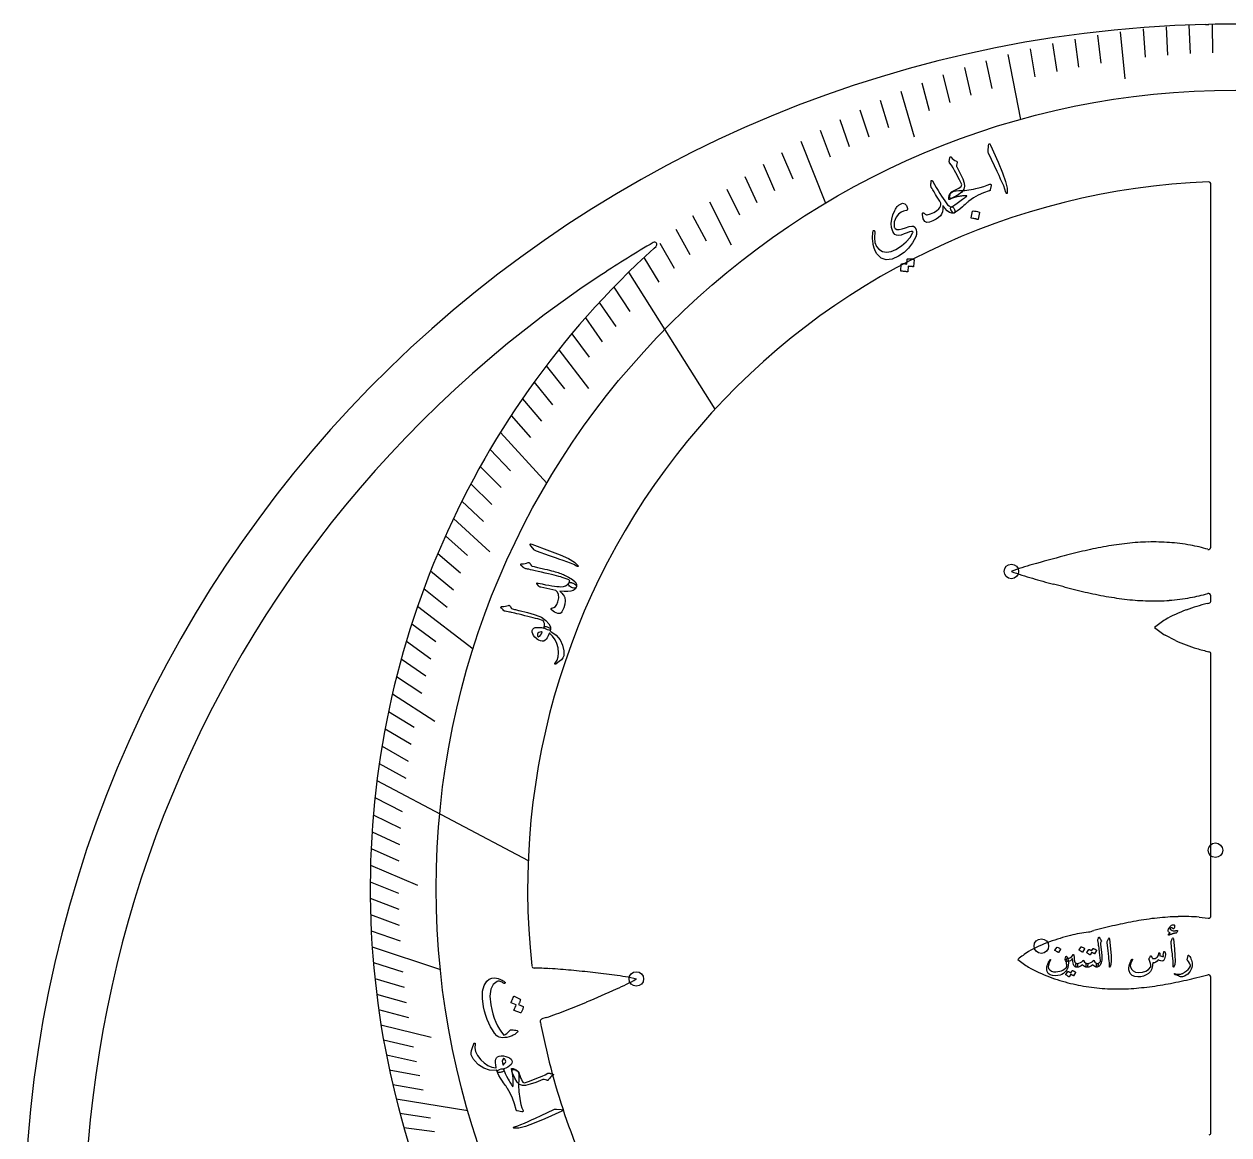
# Model space of a CAD drawing. Header units: millimetres. Extents: x -126 to 126, y -126 to 126.
# Drawn here: x -126 to -0.6, y 10.4 to 126 of the extents above; entities that cross this region are included whole.
import ezdxf

# ---------------------------------------------------------------- set-up
doc = ezdxf.new("R2010")
doc.units = ezdxf.units.MM
for name, color, linetype in [('CUT_INNER', 6, 'Continuous'), ('CUT_OUTER', 1, 'Continuous'), ('ENGRAVE', 7, 'Continuous'), ('ENGRAVE_FINE', 8, 'Continuous'), ('TEXT', 5, 'Continuous')]:
    doc.layers.add(name, color=color, linetype=linetype)

msp = doc.modelspace()

# ---------------------------------------------------------------- linework, layer by layer
at = {"layer": 'CUT_INNER'}
for points in [[(-2.52, 71.56), (-2.52, 109.32)], [(-60.44, 102.69), (-60.24, 102.86)], [(-17.8, 67.41), (-18.9, 67.7)], [(-2.52, 65.97), (-2.52, 66.49)], [(-2.89, 65.68), (-2.72, 65.72)], [(-6.19, 61.82), (-7.27, 62.37), (-7.28, 62.38)], [(-2.52, 33.18), (-2.52, 60.41)], [(-3.73, 33.03), (-2.8, 32.93)], [(-2.52, 10.6), (-2.52, 26.79)], [(-71.67, 22.58), (-72.13, 22.43)]]:
    msp.add_lwpolyline(points, dxfattribs=at)
for centre, radius, start, end in [((0, 36.01), 73.61, 92.1639, 186.2845), ((-2.77, 109.32), 0.25, 360, 92.2852), ((-0.5, 0.79), 118.77, 120.3635, 123.405), ((-60.41, 103.05), 0.25, 312.0127, 120.4102), ((0, 36.01), 89.99, 132.188, 232.0317), ((0, 0), 119.7, 123.398, 268.6716), ((-5.24, 25.91), 46.44, 100.1421, 102.9021), ((-7.59, 39.01), 33.13, 96.311, 100.1422), ((-8.37, 46.06), 26.04, 91.4671, 96.3026), ((-8.47, 49.88), 22.21, 85.7926, 91.4498), ((-8.35, 51.72), 20.37, 79.5524, 85.7713), ((-7.52, 55.69), 16.32, 73.3129, 79.8714), ((-2.77, 71.56), 0.25, 254.6217, 360), ((20.97, -77.56), 153.18, 104.6614, 105.9355), ((0.97, -1.25), 74.3, 102.894, 104.6354), ((-16.24, 51.15), 19.21, 104.6316, 111.5107), ((-16.24, 86.89), 19.2, 248.4885, 255.3669), ((23.55, 224.78), 162.72, 254.0764, 254.8778), ((0.97, 139.32), 74.32, 255.3648, 257.1037), ((-5.24, 112.17), 46.47, 257.0956, 259.8526), ((-7.53, 82.37), 16.33, 280.1077, 286.6862), ((-2.77, 66.49), 0.25, 0, 105.3783), ((-7.58, 99.05), 33.14, 259.8525, 263.6797), ((-8.37, 92), 26.05, 263.6881, 268.5191), ((-8.47, 88.17), 22.22, 268.5363, 274.1896), ((-8.35, 86.33), 20.37, 274.211, 280.4274), ((1.65, 47), 19.22, 103.6744, 110.5104), ((-2.77, 65.97), 0.25, 282.0833, 0), ((0.39, 52.49), 13.83, 123.6855, 129.3348), ((0.33, 50.36), 15.62, 110.2924, 119.1677), ((1.8, 75.79), 16.2, 231.079, 235.9007), ((1.33, 78.42), 18.22, 245.6368, 253.0112), ((-0.35, 72.11), 11.69, 251.825, 258.3105), ((-2.77, 60.41), 0.25, 0, 77.9167), ((-2.12, -13.1), 46.44, 100.1421, 102.9021), ((-4.47, 0.01), 33.13, 96.311, 100.1422), ((-5.25, 7.05), 26.04, 91.4671, 96.3026), ((-5.36, 10.88), 22.21, 85.7926, 91.4498), ((-2.77, 33.18), 0.25, 264.2315, 0), ((-13.01, 14.58), 17.05, 97.5712, 103.9545), ((-16.4, 37), 5.63, 281.7302, 287.699), ((4.08, -40.24), 74.29, 102.8939, 104.6345), ((-13.89, 15.81), 15.62, 110.2924, 119.1677), ((-12.57, 12.45), 19.22, 103.6744, 110.5104), ((-13.84, 17.94), 13.83, 123.6855, 129.3348), ((-72.92, 27.97), 0.25, 186.1523, 269.2518), ((-73.05, -0.38), 28.1, 86.4656, 89.7522), ((-74.55, -29.87), 57.63, 84.5477, 86.7812), ((-12.42, 41.23), 16.2, 231.079, 235.9007), ((-13.9, 41.45), 15.61, 240.8312, 249.6815), ((-78.55, -72.01), 99.96, 83.2653, 84.5616), ((-85.77, -134.35), 162.72, 82.5139, 83.3153), ((-66.64, 7.88), 19.21, 76.929, 83.8033), ((-71.89, 43.24), 19.21, 293.0691, 299.9484), ((-12.58, 44.81), 19.22, 249.4645, 256.3048), ((-17.8, 82.66), 57.6, 281.6527, 283.8884), ((-16.36, 78), 52.74, 283.5845, 284.8634), ((-2.77, 26.79), 0.25, 0, 104.8478), ((-127.58, 165.1), 153.18, 293.0989, 294.373), ((-12.41, 45.49), 19.92, 256.2946, 262.7074), ((-12.26, 46.66), 21.1, 262.7262, 268.6978), ((-12.21, 49.38), 23.82, 268.7182, 273.9939), ((-12.58, 54.6), 29.05, 274.0069, 278.356), ((-13.98, 64.14), 38.69, 278.36, 281.6567), ((-96.6, 92.55), 74.3, 291.3315, 293.0729), ((-86.47, 66.6), 46.44, 288.5796, 291.3396), ((-72.05, 22.19), 0.25, 107.6232, 190.7227), ((-30.63, 30.01), 42.4, 190.6842, 191.38), ((-0.01, 36), 73.6, 191.2498, 206.9699), ((-2.77, 10.6), 0.25, 284.7656, 360)]:
    msp.add_arc(centre, radius, start, end, dxfattribs=at)
at = {"layer": 'CUT_OUTER'}
msp.add_lwpolyline([(-3.09, 125.96), (-2.75, 125.97)], dxfattribs=at)
for centre, radius, start, end in [((0, 0), 126, 91.4066, 268.2425), ((0, 2.4), 123.6, 88.7232, 91.2768)]:
    msp.add_arc(centre, radius, start, end, dxfattribs=at)
at = {"layer": 'ENGRAVE'}
for points in [[(-23.63, 122.84), (-22.33, 116.06)], [(-45.2, 113.82), (-42.63, 107.35)], [(-63.1, 100.17), (-54.12, 85.91)], [(-76.44, 83.49), (-71.6, 78.21)], [(-85.06, 65.41), (-79.28, 60.97)], [(-89.29, 47.25), (-73.56, 38.92)], [(-89.79, 29.95), (-82.69, 27.58)], [(-87.29, 14.11), (-79.84, 12.9)]]:
    msp.add_lwpolyline(points, dxfattribs=at)
for centre, radius in [((0, 36.01), 83.12), ((-23.28, 69.02), 0.756), ((-2.05, 40), 0.756), ((-20.16, 30.02), 0.756), ((-62.3, 26.6), 0.756)]:
    msp.add_circle(centre, radius, dxfattribs=at)
at = {"layer": 'ENGRAVE_FINE'}
for points in [[(-9.57, 125.49), (-9.35, 122.55)], [(-7.19, 125.71), (-7.02, 122.77)], [(-4.8, 125.87), (-4.68, 122.93)], [(-2.4, 125.97), (-2.34, 123.02)], [(-16.67, 124.44), (-16.28, 121.52)], [(-14.32, 124.85), (-13.98, 121.92)], [(-11.95, 125.2), (-11.48, 120.31)], [(-21.33, 123.44), (-20.83, 120.52)], [(-19.01, 123.97), (-18.56, 121.05)], [(-25.92, 122.19), (-25.3, 119.29)], [(-30.41, 120.71), (-29.68, 117.83)], [(-28.17, 121.48), (-27.5, 118.59)], [(-32.61, 119.88), (-31.84, 117.02)], [(-36.94, 118.07), (-36.05, 115.23)], [(-34.79, 119), (-33.4, 114.25)], [(-39.06, 117.08), (-38.12, 114.26)], [(-41.14, 116.05), (-40.15, 113.24)], [(-43.19, 114.96), (-42.14, 112.17)], [(-47.18, 112.64), (-46.03, 109.89)], [(-49.12, 111.41), (-47.91, 108.68)], [(-51.01, 110.14), (-49.76, 107.43)], [(-52.87, 108.83), (-51.56, 106.14)], [(-54.69, 107.48), (-52.42, 103.02)], [(-56.46, 106.09), (-55.05, 103.44)], [(-58.19, 104.66), (-56.72, 102.03)], [(-59.87, 103.2), (-58.36, 100.59)], [(-61.51, 101.7), (-59.95, 99.12)], [(-64.65, 98.61), (-62.99, 96.08)], [(-66.15, 97.02), (-64.44, 94.52)], [(-67.6, 95.41), (-65.85, 92.93)], [(-69.01, 93.77), (-67.21, 91.32)], [(-70.37, 92.1), (-67.29, 88.07)], [(-71.68, 90.42), (-69.79, 88.03)], [(-72.94, 88.71), (-71.01, 86.36)], [(-74.16, 86.99), (-72.18, 84.66)], [(-75.33, 85.25), (-73.3, 82.96)], [(-77.52, 81.72), (-75.4, 79.5)], [(-78.54, 79.94), (-76.38, 77.75)], [(-79.52, 78.15), (-77.32, 75.99)], [(-80.45, 76.35), (-78.21, 74.22)], [(-81.33, 74.54), (-77.53, 71.05)], [(-82.17, 72.72), (-79.85, 70.67)], [(-82.96, 70.9), (-80.6, 68.88)], [(-83.7, 69.07), (-81.31, 67.09)], [(-84.4, 67.24), (-81.97, 65.3)], [(-85.67, 63.58), (-83.16, 61.72)], [(-86.23, 61.75), (-83.69, 59.93)], [(-86.76, 59.92), (-84.19, 58.14)], [(-87.24, 58.09), (-84.63, 56.35)], [(-87.68, 56.27), (-83.28, 53.44)], [(-88.08, 54.45), (-85.41, 52.8)], [(-88.44, 52.64), (-85.74, 51.03)], [(-88.76, 50.83), (-86.03, 49.27)], [(-89.05, 49.04), (-86.28, 47.51)], [(-89.5, 45.47), (-86.68, 44.03)], [(-89.67, 43.69), (-86.82, 42.31)], [(-89.8, 41.93), (-86.93, 40.59)], [(-89.9, 40.18), (-87, 38.89)], [(-89.96, 38.45), (-85.08, 36.36)], [(-89.99, 36.72), (-87.04, 35.52)], [(-89.99, 35.01), (-87.02, 33.85)], [(-89.95, 33.31), (-86.96, 32.2)], [(-89.89, 31.62), (-86.88, 30.56)], [(-89.66, 28.3), (-86.61, 27.33)], [(-89.51, 26.65), (-86.44, 25.74)], [(-89.32, 25.03), (-86.24, 24.16)], [(-89.11, 23.42), (-86.01, 22.6)], [(-88.87, 21.82), (-83.66, 20.55)], [(-88.6, 20.25), (-85.47, 19.53)], [(-88.31, 18.69), (-85.17, 18.02)], [(-88, 17.14), (-84.84, 16.53)], [(-87.65, 15.62), (-84.49, 15.05)], [(-86.9, 12.61), (-83.71, 12.15)], [(-86.49, 11.14), (-83.3, 10.73)]]:
    msp.add_lwpolyline(points, dxfattribs=at)
at = {"layer": 'TEXT'}
for points in [[(-25.66, 113.32), (-25.63, 113.49), (-25.59, 113.56), (-25.53, 113.53), (-25.45, 113.41), (-24.67, 111.62), (-24.2, 110.52), (-23.88, 109.62), (-23.72, 108.93), (-23.7, 108.43), (-23.72, 108.39), (-23.73, 108.36), (-23.75, 108.35), (-23.77, 108.36), (-23.79, 108.38), (-23.81, 108.41), (-23.83, 108.44), (-23.84, 108.48), (-23.95, 108.81), (-24.08, 109.15), (-24.23, 109.5), (-24.4, 109.87), (-24.44, 109.97), (-24.56, 110.23), (-24.76, 110.66), (-25.03, 111.25), (-25.66, 112.55), (-25.69, 112.63), (-25.71, 112.69), (-25.71, 112.76), (-25.71, 112.82)], [(-28.48, 109.38), (-28.58, 109.58), (-28.69, 109.8), (-28.8, 110.02), (-28.93, 110.26), (-29.06, 110.5), (-29.2, 110.76), (-29.35, 111.03), (-29.51, 111.31), (-29.72, 111.57), (-29.73, 111.61), (-29.74, 111.65), (-29.75, 111.69), (-29.75, 111.73), (-29.74, 111.76), (-29.74, 111.78), (-29.73, 111.82), (-29.72, 111.86), (-29.71, 111.91), (-29.7, 111.97), (-29.68, 112.04), (-29.67, 112.11), (-29.66, 112.14), (-29.65, 112.16), (-29.64, 112.17), (-29.62, 112.18), (-29.6, 112.19), (-29.58, 112.18), (-29.56, 112.17), (-29.54, 112.15), (-29.43, 112.02), (-29.3, 111.91), (-29.15, 111.81), (-28.98, 111.72), (-28.94, 111.7), (-28.92, 111.66), (-28.91, 111.62), (-28.92, 111.58), (-29, 111.3), (-29, 111.27), (-29, 111.23), (-28.98, 111.19), (-28.96, 111.14), (-28.6, 110.45), (-28.34, 109.88), (-28.19, 109.43), (-28.15, 109.11), (-28.22, 108.8), (-28.45, 108.5), (-28.81, 108.21), (-29.33, 107.93), (-29.53, 107.86), (-29.65, 107.88), (-29.7, 108), (-29.66, 108.21), (-29.65, 108.24), (-29.64, 108.26), (-29.63, 108.29), (-29.63, 108.32), (-29.62, 108.35), (-29.61, 108.37), (-29.6, 108.4), (-29.59, 108.42), (-29.57, 108.47), (-29.54, 108.52), (-29.49, 108.55), (-29.43, 108.58), (-29.17, 108.7), (-28.94, 108.81), (-28.75, 108.92), (-28.59, 109.02), (-28.51, 109.09), (-28.46, 109.18), (-28.45, 109.27), (-28.48, 109.38)], [(-29.51, 106.98), (-29.44, 106.98), (-29.38, 106.96), (-29.33, 106.91), (-29.28, 106.85), (-29.23, 106.77), (-29.2, 106.69), (-29.17, 106.61), (-29.16, 106.53), (-29.15, 106.45), (-29.17, 106.39), (-29.19, 106.35), (-29.23, 106.32), (-29.47, 106.3), (-29.72, 106.37), (-29.96, 106.56), (-30.21, 106.85), (-30.25, 106.9), (-30.28, 106.95), (-30.31, 106.99), (-30.33, 107.02), (-30.35, 107.04), (-30.36, 107.06), (-30.37, 107.07), (-30.37, 107.07), (-30.39, 107.09), (-30.41, 107.09), (-30.41, 107.08), (-30.41, 107.05), (-30.42, 106.72), (-30.46, 106.44), (-30.54, 106.21), (-30.66, 106.04), (-30.87, 105.86), (-31.12, 105.69), (-31.44, 105.53), (-31.8, 105.38), (-32.07, 105.34), (-32.29, 105.46), (-32.44, 105.74), (-32.54, 106.18), (-32.54, 106.23), (-32.53, 106.28), (-32.52, 106.32), (-32.49, 106.34), (-32.45, 106.36), (-32.42, 106.35), (-32.38, 106.33), (-32.34, 106.3), (-32.26, 106.22), (-32.19, 106.17), (-32.11, 106.14), (-32.04, 106.15), (-31.68, 106.25), (-31.35, 106.39), (-31.06, 106.56), (-30.81, 106.78), (-30.72, 106.9), (-30.65, 107.04), (-30.62, 107.19), (-30.62, 107.35), (-30.65, 107.41), (-30.73, 107.56), (-30.87, 107.78), (-31.06, 108.08), (-31.16, 108.25), (-31.25, 108.39), (-31.32, 108.52), (-31.39, 108.64), (-31.45, 108.74), (-31.5, 108.82), (-31.54, 108.89), (-31.57, 108.93), (-31.61, 109), (-31.64, 109.07), (-31.65, 109.13), (-31.66, 109.19), (-31.65, 109.26), (-31.65, 109.33), (-31.65, 109.39), (-31.64, 109.45), (-31.64, 109.5), (-31.64, 109.55), (-31.64, 109.59), (-31.64, 109.63), (-31.64, 109.66), (-31.63, 109.68), (-31.61, 109.7), (-31.59, 109.71), (-31.56, 109.71), (-31.53, 109.7), (-31.51, 109.69), (-31.49, 109.67), (-31.28, 109.31), (-31.09, 108.98), (-30.9, 108.67), (-30.71, 108.37), (-30.54, 108.1), (-30.37, 107.84), (-30.21, 107.61), (-30.06, 107.39), (-29.91, 107.2), (-29.76, 107.07), (-29.63, 106.99), (-29.51, 106.98)], [(-28.76, 108.66), (-28.55, 108.66), (-28.34, 108.67), (-28.13, 108.69), (-27.91, 108.71), (-27.69, 108.75), (-27.46, 108.79), (-27.22, 108.83), (-26.99, 108.88), (-26.54, 108.99), (-26.14, 109.1), (-25.8, 109.22), (-25.52, 109.33), (-25.49, 109.34), (-25.47, 109.35), (-25.44, 109.34), (-25.42, 109.32), (-25.4, 109.3), (-25.39, 109.27), (-25.39, 109.24), (-25.39, 109.21), (-25.47, 108.73), (-25.48, 108.69), (-25.5, 108.66), (-25.54, 108.64), (-25.58, 108.63), (-26.17, 108.43), (-26.72, 108.18), (-27.23, 107.9), (-27.69, 107.58), (-27.72, 107.56), (-27.76, 107.52), (-27.82, 107.47), (-27.89, 107.41), (-27.99, 107.33), (-28.1, 107.23), (-28.22, 107.12), (-28.37, 106.99), (-28.64, 106.74), (-28.88, 106.55), (-29.08, 106.41), (-29.23, 106.32), (-29.28, 106.32), (-29.34, 106.35), (-29.4, 106.42), (-29.48, 106.51), (-29.57, 106.68), (-29.61, 106.82), (-29.58, 106.92), (-29.5, 106.99), (-29.36, 107.06), (-29.17, 107.18), (-28.93, 107.35), (-28.64, 107.56), (-28.49, 107.67), (-28.36, 107.76), (-28.25, 107.84), (-28.15, 107.91), (-28.08, 107.96), (-28.02, 108), (-27.99, 108.03), (-27.97, 108.04), (-27.97, 108.05), (-27.96, 108.06), (-27.96, 108.06), (-27.96, 108.06), (-27.95, 108.07), (-27.95, 108.07), (-27.95, 108.07), (-27.94, 108.07), (-27.92, 108.09), (-27.92, 108.11), (-27.93, 108.12), (-27.95, 108.12), (-28.05, 108.13), (-28.15, 108.13), (-28.26, 108.12), (-28.37, 108.12), (-28.48, 108.1), (-28.59, 108.08), (-28.71, 108.06), (-28.84, 108.04), (-28.96, 108.01), (-29.07, 107.98), (-29.19, 107.94), (-29.3, 107.91), (-29.41, 107.87), (-29.52, 107.83), (-29.61, 107.79), (-29.71, 107.74), (-29.74, 107.73), (-29.76, 107.74), (-29.77, 107.75), (-29.78, 107.77), (-29.79, 107.82), (-29.79, 107.86), (-29.78, 107.91), (-29.78, 107.95), (-29.77, 108), (-29.76, 108.05), (-29.75, 108.1), (-29.74, 108.15), (-29.71, 108.25), (-29.67, 108.33), (-29.62, 108.4), (-29.57, 108.45), (-29.42, 108.53), (-29.23, 108.6), (-29.01, 108.64), (-28.76, 108.66)], [(-34.23, 106.58), (-34.5, 106.54), (-34.76, 106.42), (-35.01, 106.21), (-35.25, 105.91), (-35.38, 105.67), (-35.46, 105.42), (-35.49, 105.17), (-35.48, 104.9), (-35.47, 104.85), (-35.44, 104.81), (-35.41, 104.76), (-35.37, 104.72), (-35.18, 104.63), (-34.94, 104.61), (-34.64, 104.67), (-34.28, 104.8), (-33.93, 104.93), (-33.65, 104.98), (-33.45, 104.96), (-33.33, 104.86), (-33.2, 104.61), (-33.14, 104.35), (-33.15, 104.09), (-33.22, 103.84), (-33.56, 103.23), (-33.97, 102.69), (-34.45, 102.22), (-35.01, 101.83), (-35.69, 101.53), (-36.29, 101.47), (-36.81, 101.64), (-37.26, 102.07), (-37.43, 102.34), (-37.56, 102.67), (-37.66, 103.05), (-37.71, 103.48), (-37.72, 103.61), (-37.72, 103.73), (-37.72, 103.85), (-37.72, 103.97), (-37.71, 104.09), (-37.7, 104.2), (-37.68, 104.31), (-37.67, 104.43), (-37.65, 104.48), (-37.63, 104.51), (-37.6, 104.51), (-37.56, 104.5), (-37.53, 104.48), (-37.51, 104.45), (-37.5, 104.41), (-37.5, 104.37), (-37.53, 103.76), (-37.47, 103.25), (-37.32, 102.85), (-37.07, 102.56), (-36.69, 102.33), (-36.26, 102.25), (-35.8, 102.32), (-35.3, 102.53), (-34.71, 102.91), (-34.22, 103.33), (-33.82, 103.79), (-33.53, 104.3), (-33.51, 104.34), (-33.52, 104.37), (-33.53, 104.39), (-33.57, 104.4), (-33.69, 104.4), (-33.87, 104.36), (-34.12, 104.28), (-34.43, 104.15), (-34.75, 104.04), (-35.02, 103.99), (-35.24, 104.01), (-35.4, 104.1), (-35.52, 104.25), (-35.62, 104.41), (-35.69, 104.6), (-35.74, 104.81), (-35.78, 105.25), (-35.73, 105.7), (-35.6, 106.16), (-35.4, 106.61), (-35.34, 106.72), (-35.28, 106.83), (-35.22, 106.92), (-35.15, 107), (-35.08, 107.07), (-35.02, 107.13), (-34.95, 107.19), (-34.88, 107.23), (-34.59, 107.34), (-34.37, 107.3), (-34.2, 107.12), (-34.1, 106.79), (-34.09, 106.69), (-34.11, 106.62), (-34.16, 106.59), (-34.23, 106.58)], [(-27.32, 106.51), (-27.32, 106.52), (-27.3, 106.53), (-27.29, 106.54), (-27.27, 106.55), (-27.11, 106.54), (-26.95, 106.52), (-26.79, 106.49), (-26.64, 106.43), (-26.62, 106.42), (-26.61, 106.41), (-26.61, 106.39), (-26.61, 106.38), (-26.73, 105.69), (-26.74, 105.67), (-26.75, 105.66), (-26.78, 105.66), (-26.8, 105.67), (-26.83, 105.67), (-26.87, 105.68), (-26.93, 105.7), (-26.99, 105.71), (-27.08, 105.73), (-27.18, 105.75), (-27.3, 105.77), (-27.43, 105.8), (-27.45, 105.8), (-27.46, 105.81), (-27.46, 105.82), (-27.46, 105.84)], [(-34.12, 101.52), (-34.11, 101.53), (-34.11, 101.54), (-34.09, 101.55), (-34.07, 101.56), (-33.99, 101.57), (-33.91, 101.57), (-33.84, 101.57), (-33.76, 101.57), (-33.68, 101.56), (-33.6, 101.55), (-33.53, 101.53), (-33.45, 101.51), (-33.43, 101.5), (-33.42, 101.49), (-33.41, 101.47), (-33.41, 101.45), (-33.45, 100.75), (-33.46, 100.74), (-33.47, 100.74), (-33.49, 100.73), (-33.52, 100.74), (-33.54, 100.74), (-33.57, 100.75), (-33.62, 100.75), (-33.67, 100.76), (-33.74, 100.77), (-33.82, 100.77), (-33.92, 100.78), (-34.02, 100.79), (-34.06, 100.24), (-34.06, 100.22), (-34.07, 100.21), (-34.1, 100.21), (-34.13, 100.21), (-34.15, 100.22), (-34.19, 100.22), (-34.25, 100.23), (-34.32, 100.24), (-34.4, 100.25), (-34.5, 100.26), (-34.62, 100.27), (-34.75, 100.27), (-34.77, 100.28), (-34.78, 100.29), (-34.78, 100.3), (-34.78, 100.31), (-34.73, 101), (-34.73, 101.01), (-34.72, 101.02), (-34.7, 101.03), (-34.68, 101.04), (-34.62, 101.05), (-34.55, 101.06), (-34.49, 101.06), (-34.42, 101.06), (-34.36, 101.05), (-34.29, 101.04), (-34.23, 101.03), (-34.16, 101.02)], [(-73.25, 71.66), (-73.35, 71.79), (-73.36, 71.87), (-73.3, 71.9), (-73.16, 71.86), (-71.34, 71.18), (-70.22, 70.75), (-69.36, 70.35), (-68.75, 69.98), (-68.38, 69.64), (-68.36, 69.6), (-68.35, 69.57), (-68.36, 69.55), (-68.38, 69.54), (-68.41, 69.54), (-68.44, 69.55), (-68.47, 69.56), (-68.51, 69.58), (-68.82, 69.73), (-69.16, 69.87), (-69.52, 70.01), (-69.9, 70.15), (-70, 70.19), (-70.27, 70.28), (-70.71, 70.44), (-71.33, 70.66), (-72.7, 71.12), (-72.77, 71.15), (-72.83, 71.19), (-72.88, 71.22), (-72.93, 71.27)], [(-74.28, 69.64), (-74.3, 69.67), (-74.32, 69.7), (-74.33, 69.73), (-74.32, 69.76), (-74.3, 69.78), (-74.28, 69.8), (-74.25, 69.81), (-74.21, 69.81), (-74.04, 69.81), (-73.87, 69.83), (-73.72, 69.87), (-73.57, 69.94), (-73.51, 69.95), (-73.46, 69.94), (-73.41, 69.91), (-73.37, 69.86), (-73.35, 69.83), (-73.33, 69.8), (-73.31, 69.76), (-73.29, 69.73), (-73.27, 69.7), (-73.25, 69.66), (-73.23, 69.63), (-73.21, 69.6), (-73.14, 69.57), (-72.93, 69.52), (-72.58, 69.43), (-72.09, 69.32), (-71.82, 69.26), (-71.57, 69.21), (-71.34, 69.15), (-71.12, 69.1), (-70.92, 69.04), (-70.74, 68.99), (-70.57, 68.94), (-70.43, 68.9), (-70.29, 68.85), (-70.16, 68.8), (-70.03, 68.75), (-69.89, 68.69), (-69.76, 68.63), (-69.63, 68.57), (-69.5, 68.51), (-69.37, 68.44), (-68.95, 68.18), (-68.67, 67.93), (-68.53, 67.69), (-68.53, 67.46), (-68.57, 67.36), (-68.63, 67.3), (-68.72, 67.27), (-68.82, 67.27), (-68.94, 67.3), (-69.04, 67.34), (-69.14, 67.41), (-69.24, 67.49), (-69.31, 67.58), (-69.36, 67.66), (-69.37, 67.74), (-69.35, 67.8), (-69.32, 67.84), (-69.3, 67.89), (-69.28, 67.92), (-69.26, 67.95), (-69.25, 67.98), (-69.24, 68.01), (-69.23, 68.03), (-69.23, 68.05), (-69.33, 68.13), (-69.48, 68.21), (-69.71, 68.3), (-70, 68.4), (-70.17, 68.45), (-70.37, 68.51), (-70.6, 68.57), (-70.85, 68.63), (-71.14, 68.7), (-71.45, 68.77), (-71.78, 68.85), (-72.15, 68.94), (-72.5, 69.02), (-72.82, 69.09), (-73.09, 69.15), (-73.32, 69.2), (-73.5, 69.24), (-73.64, 69.27), (-73.74, 69.29), (-73.79, 69.3), (-73.86, 69.32), (-73.93, 69.35), (-74, 69.39), (-74.06, 69.45), (-74.1, 69.48), (-74.13, 69.51), (-74.16, 69.54), (-74.18, 69.56), (-74.21, 69.59), (-74.23, 69.61), (-74.25, 69.62), (-74.28, 69.64)], [(-68.52, 67.45), (-68.6, 67.31), (-68.68, 67.2), (-68.77, 67.11), (-68.87, 67.05), (-69.12, 66.97), (-69.44, 66.93), (-69.81, 66.93), (-70.25, 66.96), (-70.05, 66.76), (-69.9, 66.59), (-69.8, 66.44), (-69.74, 66.31), (-69.71, 65.96), (-69.75, 65.6), (-69.86, 65.22), (-70.04, 64.82), (-70.11, 64.71), (-70.21, 64.65), (-70.34, 64.63), (-70.48, 64.65), (-70.65, 64.7), (-70.81, 64.78), (-70.97, 64.9), (-71.14, 65.04), (-71.16, 65.06), (-71.17, 65.09), (-71.18, 65.11), (-71.17, 65.14), (-71.16, 65.17), (-71.14, 65.19), (-71.11, 65.2), (-71.08, 65.2), (-70.87, 65.25), (-70.7, 65.37), (-70.56, 65.57), (-70.46, 65.85), (-70.38, 66.27), (-70.4, 66.61), (-70.5, 66.87), (-70.69, 67.05), (-72.25, 67.37), (-72.32, 67.39), (-72.38, 67.41), (-72.42, 67.44), (-72.46, 67.48), (-72.62, 67.7), (-72.64, 67.73), (-72.66, 67.76), (-72.66, 67.78), (-72.66, 67.79), (-72.64, 67.81), (-72.61, 67.82), (-72.56, 67.81), (-72.5, 67.8), (-72.1, 67.72), (-71.74, 67.64), (-71.4, 67.58), (-71.09, 67.53), (-70.81, 67.49), (-70.56, 67.46), (-70.34, 67.44), (-70.15, 67.43), (-69.89, 67.45), (-69.67, 67.52), (-69.49, 67.64), (-69.34, 67.81), (-69.3, 67.85), (-69.24, 67.88), (-69.16, 67.88), (-69.06, 67.86), (-69.01, 67.85), (-68.96, 67.83), (-68.91, 67.81), (-68.86, 67.79), (-68.81, 67.76), (-68.76, 67.74), (-68.72, 67.7), (-68.67, 67.67), (-68.6, 67.6), (-68.55, 67.54), (-68.52, 67.49), (-68.52, 67.45)], [(-76.07, 64.93), (-76.17, 65.03), (-76.25, 65.11), (-76.31, 65.17), (-76.35, 65.2), (-76.37, 65.23), (-76.39, 65.25), (-76.39, 65.28), (-76.39, 65.31), (-76.37, 65.33), (-76.35, 65.35), (-76.32, 65.36), (-76.28, 65.36), (-76.1, 65.37), (-75.92, 65.39), (-75.76, 65.43), (-75.61, 65.49), (-75.56, 65.5), (-75.52, 65.49), (-75.48, 65.46), (-75.44, 65.41), (-75.28, 65.15), (-75.17, 65.13), (-75.07, 65.1), (-74.96, 65.07), (-74.86, 65.05), (-74.76, 65.02), (-74.67, 65), (-74.57, 64.97), (-74.48, 64.95), (-73.61, 64.73), (-72.93, 64.54), (-72.46, 64.38), (-72.18, 64.25), (-71.71, 63.91), (-71.4, 63.58), (-71.24, 63.26), (-71.22, 62.96), (-71.23, 62.95), (-71.23, 62.94), (-71.23, 62.94), (-71.24, 62.93), (-71.29, 62.9), (-71.4, 62.91), (-71.55, 62.95), (-71.75, 63.03), (-71.83, 63.07), (-71.87, 63.11), (-71.9, 63.16), (-71.89, 63.21), (-71.86, 63.41), (-71.87, 63.59), (-71.92, 63.75), (-72.01, 63.9), (-72.17, 63.95), (-72.35, 64.01), (-72.55, 64.07), (-72.78, 64.13), (-73.03, 64.2), (-73.3, 64.27), (-73.59, 64.34), (-73.9, 64.41), (-74.21, 64.49), (-74.48, 64.56), (-74.73, 64.61), (-74.94, 64.66), (-75.13, 64.71), (-75.28, 64.74), (-75.4, 64.77), (-75.49, 64.79), (-75.94, 64.88), (-75.98, 64.89), (-76.02, 64.9), (-76.05, 64.92), (-76.07, 64.93)], [(-71.2, 62.78), (-70.65, 62.38), (-70.24, 61.91), (-69.97, 61.36), (-69.84, 60.74), (-69.83, 60.66), (-69.83, 60.58), (-69.83, 60.5), (-69.83, 60.43), (-69.83, 60.36), (-69.84, 60.29), (-69.86, 60.22), (-69.87, 60.16), (-69.95, 60.01), (-70.1, 59.83), (-70.33, 59.63), (-70.64, 59.39), (-70.68, 59.37), (-70.71, 59.36), (-70.74, 59.36), (-70.77, 59.38), (-70.78, 59.4), (-70.79, 59.43), (-70.77, 59.46), (-70.75, 59.48), (-70.54, 59.77), (-70.42, 60.12), (-70.39, 60.56), (-70.45, 61.07), (-70.57, 61.51), (-70.76, 61.91), (-71.01, 62.27), (-71.32, 62.58), (-71.34, 62.58), (-71.35, 62.58), (-71.36, 62.58), (-71.37, 62.57), (-71.48, 62.33), (-71.58, 62.12), (-71.69, 61.96), (-71.8, 61.85), (-71.94, 61.77), (-72.09, 61.75), (-72.26, 61.78), (-72.45, 61.86), (-72.48, 61.88), (-72.5, 61.89), (-72.53, 61.91), (-72.56, 61.92), (-72.58, 61.94), (-72.61, 61.96), (-72.64, 61.98), (-72.66, 62), (-72.85, 62.17), (-72.99, 62.34), (-73.08, 62.51), (-73.13, 62.69), (-73.13, 62.86), (-73.08, 63), (-72.98, 63.1), (-72.82, 63.17), (-72.63, 63.2), (-72.41, 63.2), (-72.18, 63.17), (-71.93, 63.11), (-71.92, 63.12), (-71.92, 63.14), (-71.92, 63.15), (-71.91, 63.16), (-71.91, 63.18), (-71.91, 63.19), (-71.9, 63.21), (-71.9, 63.22), (-71.87, 63.27), (-71.82, 63.29), (-71.76, 63.3), (-71.68, 63.29), (-71.59, 63.26), (-71.51, 63.23), (-71.43, 63.19), (-71.35, 63.14), (-71.28, 63.09), (-71.24, 63.04), (-71.22, 63), (-71.22, 62.97), (-71.27, 62.83), (-71.26, 62.82), (-71.24, 62.81), (-71.22, 62.8), (-71.2, 62.78)], [(-72.16, 62.74), (-72.33, 62.71), (-72.45, 62.67), (-72.54, 62.59), (-72.6, 62.5), (-72.6, 62.43), (-72.6, 62.37), (-72.58, 62.31), (-72.55, 62.26), (-72.53, 62.23), (-72.51, 62.22), (-72.48, 62.22), (-72.44, 62.23), (-72.34, 62.28), (-72.26, 62.38), (-72.18, 62.51), (-72.11, 62.69), (-72.11, 62.71), (-72.12, 62.73), (-72.13, 62.74), (-72.16, 62.74)], [(-6.14, 31.38), (-6.2, 31.37), (-6.25, 31.36), (-6.3, 31.35), (-6.35, 31.34), (-6.39, 31.33), (-6.42, 31.32), (-6.45, 31.32), (-6.48, 31.31), (-6.51, 31.3), (-6.54, 31.28), (-6.58, 31.27), (-6.62, 31.25), (-6.67, 31.23), (-6.72, 31.21), (-6.78, 31.18), (-6.85, 31.15), (-6.88, 31.14), (-6.9, 31.14), (-6.92, 31.15), (-6.93, 31.17), (-6.94, 31.21), (-6.92, 31.26), (-6.86, 31.32), (-6.76, 31.39), (-6.83, 31.43), (-6.89, 31.47), (-6.93, 31.52), (-6.95, 31.57), (-6.95, 31.67), (-6.93, 31.77), (-6.87, 31.88), (-6.8, 32.01), (-6.7, 32.11), (-6.61, 32.19), (-6.51, 32.23), (-6.4, 32.24), (-6.35, 32.22), (-6.31, 32.19), (-6.29, 32.15), (-6.29, 32.09), (-6.3, 32.02), (-6.31, 31.96), (-6.34, 31.91), (-6.37, 31.86), (-6.39, 31.83), (-6.42, 31.81), (-6.45, 31.82), (-6.47, 31.84), (-6.5, 31.87), (-6.53, 31.9), (-6.56, 31.92), (-6.6, 31.92), (-6.64, 31.92), (-6.68, 31.91), (-6.71, 31.9), (-6.74, 31.87), (-6.76, 31.84), (-6.76, 31.81), (-6.76, 31.78), (-6.73, 31.76), (-6.65, 31.7), (-6.55, 31.65), (-6.44, 31.62), (-6.3, 31.61), (-6.29, 31.61), (-6.28, 31.61), (-6.26, 31.61), (-6.25, 31.62), (-6.23, 31.62), (-6.21, 31.62), (-6.19, 31.63), (-6.17, 31.63), (-6.15, 31.64), (-6.13, 31.64), (-6.11, 31.64), (-6.09, 31.65), (-6.08, 31.65), (-6.07, 31.65), (-6.05, 31.65), (-6.04, 31.65), (-6.03, 31.65), (-6.01, 31.65), (-6, 31.64), (-5.99, 31.62), (-5.99, 31.61), (-5.98, 31.6), (-5.98, 31.59), (-5.99, 31.58), (-6.03, 31.5), (-6.07, 31.44), (-6.11, 31.4), (-6.14, 31.38)], [(-14.28, 30.71), (-14.25, 30.79), (-14.22, 30.84), (-14.21, 30.88), (-14.2, 30.91), (-14.19, 30.93), (-14.18, 30.94), (-14.17, 30.95), (-14.15, 30.95), (-14.14, 30.95), (-14.12, 30.94), (-14.11, 30.93), (-14.1, 30.91), (-14.07, 30.81), (-14.02, 30.73), (-13.97, 30.65), (-13.92, 30.59), (-13.9, 30.57), (-13.9, 30.54), (-13.9, 30.52), (-13.92, 30.49), (-14.02, 30.35), (-14.01, 30.29), (-14, 30.23), (-14, 30.17), (-13.99, 30.11), (-13.98, 30.06), (-13.98, 30), (-13.97, 29.95), (-13.96, 29.89), (-13.9, 29.4), (-13.87, 29.01), (-13.85, 28.74), (-13.86, 28.57), (-13.95, 28.26), (-14.05, 28.03), (-14.19, 27.88), (-14.35, 27.82), (-14.35, 27.82), (-14.36, 27.82), (-14.36, 27.82), (-14.36, 27.82), (-14.39, 27.84), (-14.41, 27.9), (-14.41, 27.99), (-14.41, 28.11), (-14.41, 28.15), (-14.4, 28.18), (-14.38, 28.2), (-14.35, 28.21), (-14.23, 28.23), (-14.14, 28.27), (-14.07, 28.33), (-14.01, 28.41), (-14.02, 28.5), (-14.02, 28.6), (-14.03, 28.72), (-14.05, 28.85), (-14.06, 28.99), (-14.08, 29.15), (-14.1, 29.31), (-14.12, 29.49), (-14.14, 29.66), (-14.16, 29.82), (-14.18, 29.96), (-14.2, 30.08), (-14.21, 30.18), (-14.22, 30.27), (-14.23, 30.33), (-14.24, 30.39), (-14.28, 30.64), (-14.28, 30.66), (-14.28, 30.68), (-14.28, 30.7), (-14.28, 30.71)], [(-13.19, 30.76), (-13.14, 30.84), (-13.11, 30.87), (-13.09, 30.84), (-13.07, 30.77), (-12.97, 29.69), (-12.91, 29.03), (-12.89, 28.5), (-12.93, 28.11), (-13.01, 27.85), (-13.02, 27.82), (-13.03, 27.81), (-13.05, 27.81), (-13.06, 27.82), (-13.06, 27.83), (-13.07, 27.85), (-13.07, 27.87), (-13.07, 27.89), (-13.07, 28.08), (-13.08, 28.29), (-13.1, 28.5), (-13.13, 28.72), (-13.13, 28.78), (-13.15, 28.94), (-13.18, 29.2), (-13.22, 29.56), (-13.31, 30.35), (-13.32, 30.4), (-13.31, 30.44), (-13.31, 30.47), (-13.3, 30.5)], [(-6.54, 30.76), (-6.5, 30.84), (-6.47, 30.87), (-6.44, 30.84), (-6.42, 30.77), (-6.32, 29.69), (-6.26, 29.03), (-6.25, 28.5), (-6.28, 28.11), (-6.36, 27.85), (-6.38, 27.82), (-6.39, 27.81), (-6.4, 27.81), (-6.41, 27.82), (-6.42, 27.83), (-6.42, 27.85), (-6.43, 27.87), (-6.43, 27.89), (-6.43, 28.08), (-6.44, 28.29), (-6.45, 28.5), (-6.48, 28.72), (-6.49, 28.78), (-6.5, 28.94), (-6.53, 29.2), (-6.57, 29.56), (-6.67, 30.35), (-6.67, 30.4), (-6.67, 30.44), (-6.66, 30.47), (-6.65, 30.5)], [(-17.47, 28.85), (-17.45, 28.8), (-17.43, 28.75), (-17.41, 28.7), (-17.39, 28.64), (-17.37, 28.57), (-17.36, 28.5), (-17.36, 28.43), (-17.35, 28.34), (-17.35, 28.26), (-17.35, 28.17), (-17.36, 28.09), (-17.36, 28.01), (-17.38, 27.93), (-17.39, 27.85), (-17.41, 27.77), (-17.44, 27.7), (-17.5, 27.55), (-17.6, 27.41), (-17.71, 27.29), (-17.86, 27.17), (-18.02, 27.07), (-18.21, 27), (-18.43, 26.95), (-18.66, 26.93), (-19, 26.95), (-19.26, 27.03), (-19.44, 27.18), (-19.55, 27.38), (-19.58, 27.53), (-19.59, 27.68), (-19.58, 27.84), (-19.55, 28), (-19.52, 28.08), (-19.49, 28.15), (-19.46, 28.23), (-19.43, 28.31), (-19.4, 28.38), (-19.36, 28.45), (-19.32, 28.52), (-19.28, 28.59), (-19.27, 28.6), (-19.26, 28.61), (-19.25, 28.61), (-19.24, 28.61), (-19.23, 28.61), (-19.22, 28.61), (-19.21, 28.6), (-19.21, 28.59), (-19.21, 28.58), (-19.21, 28.57), (-19.21, 28.55), (-19.21, 28.54), (-19.34, 28.27), (-19.42, 28.04), (-19.44, 27.85), (-19.4, 27.69), (-19.28, 27.53), (-19.12, 27.41), (-18.9, 27.35), (-18.64, 27.34), (-18.44, 27.36), (-18.25, 27.4), (-18.07, 27.45), (-17.91, 27.52), (-17.78, 27.6), (-17.67, 27.68), (-17.58, 27.76), (-17.52, 27.85), (-17.52, 27.86), (-17.51, 27.87), (-17.51, 27.87), (-17.51, 27.88), (-17.51, 27.89), (-17.5, 27.9), (-17.5, 27.91), (-17.5, 27.92), (-17.5, 27.94), (-17.5, 27.96), (-17.5, 27.99), (-17.5, 28.02), (-17.51, 28.06), (-17.52, 28.1), (-17.53, 28.15), (-17.54, 28.21), (-17.56, 28.32), (-17.59, 28.42), (-17.63, 28.51), (-17.67, 28.59), (-17.67, 28.6), (-17.68, 28.62), (-17.67, 28.63), (-17.67, 28.65), (-17.6, 28.93), (-17.59, 28.94), (-17.59, 28.95), (-17.58, 28.96), (-17.57, 28.96), (-17.57, 28.96), (-17.57, 28.96), (-17.56, 28.96), (-17.56, 28.95), (-17.54, 28.94), (-17.52, 28.91), (-17.5, 28.88), (-17.47, 28.85)], [(-18.53, 29.91), (-18.53, 29.91), (-18.52, 29.91), (-18.51, 29.92), (-18.5, 29.91), (-18.41, 29.88), (-18.33, 29.84), (-18.26, 29.79), (-18.19, 29.73), (-18.18, 29.72), (-18.18, 29.71), (-18.18, 29.7), (-18.18, 29.7), (-18.39, 29.36), (-18.4, 29.35), (-18.41, 29.35), (-18.42, 29.36), (-18.43, 29.37), (-18.44, 29.37), (-18.46, 29.39), (-18.49, 29.41), (-18.52, 29.43), (-18.57, 29.45), (-18.61, 29.48), (-18.67, 29.52), (-18.74, 29.56), (-18.75, 29.57), (-18.75, 29.57), (-18.75, 29.58), (-18.75, 29.59)], [(-16.49, 27.82), (-16.58, 27.84), (-16.65, 27.87), (-16.72, 27.93), (-16.77, 28), (-16.81, 28.09), (-16.85, 28.24), (-16.89, 28.45), (-16.93, 28.7), (-16.94, 28.71), (-16.94, 28.72), (-16.95, 28.71), (-16.95, 28.71), (-17.03, 28.59), (-17.12, 28.5), (-17.22, 28.44), (-17.34, 28.41), (-17.41, 28.41), (-17.46, 28.44), (-17.5, 28.5), (-17.53, 28.58), (-17.53, 28.67), (-17.51, 28.73), (-17.47, 28.77), (-17.41, 28.77), (-17.25, 28.77), (-17.12, 28.82), (-17, 28.93), (-16.9, 29.09), (-16.89, 29.12), (-16.87, 29.13), (-16.86, 29.14), (-16.84, 29.14), (-16.82, 29.13), (-16.8, 29.12), (-16.79, 29.1), (-16.79, 29.08), (-16.76, 28.82), (-16.73, 28.61), (-16.7, 28.46), (-16.67, 28.36), (-16.63, 28.3), (-16.59, 28.26), (-16.54, 28.23), (-16.49, 28.21), (-16.44, 28.19), (-16.41, 28.15), (-16.39, 28.09), (-16.4, 28), (-16.41, 27.92), (-16.43, 27.86), (-16.46, 27.82), (-16.49, 27.82)], [(-16.02, 29.94), (-16.02, 29.94), (-16.01, 29.95), (-16, 29.95), (-15.99, 29.95), (-15.9, 29.91), (-15.82, 29.87), (-15.75, 29.82), (-15.68, 29.76), (-15.67, 29.75), (-15.67, 29.74), (-15.67, 29.73), (-15.67, 29.73), (-15.88, 29.39), (-15.89, 29.38), (-15.9, 29.38), (-15.91, 29.39), (-15.92, 29.4), (-15.94, 29.41), (-15.96, 29.42), (-15.98, 29.44), (-16.02, 29.46), (-16.06, 29.48), (-16.11, 29.52), (-16.16, 29.55), (-16.23, 29.59), (-16.24, 29.6), (-16.24, 29.6), (-16.24, 29.61), (-16.24, 29.62)], [(-14.77, 29.76), (-14.77, 29.76), (-14.76, 29.77), (-14.75, 29.77), (-14.74, 29.77), (-14.69, 29.75), (-14.65, 29.73), (-14.61, 29.71), (-14.57, 29.69), (-14.53, 29.67), (-14.5, 29.64), (-14.46, 29.62), (-14.43, 29.59), (-14.42, 29.58), (-14.42, 29.57), (-14.42, 29.56), (-14.42, 29.55), (-14.63, 29.21), (-14.64, 29.21), (-14.65, 29.21), (-14.66, 29.21), (-14.67, 29.22), (-14.68, 29.23), (-14.7, 29.24), (-14.72, 29.25), (-14.75, 29.27), (-14.78, 29.29), (-14.82, 29.32), (-14.87, 29.34), (-14.92, 29.37), (-15.09, 29.12), (-15.1, 29.11), (-15.11, 29.11), (-15.12, 29.11), (-15.13, 29.12), (-15.15, 29.13), (-15.16, 29.14), (-15.19, 29.16), (-15.22, 29.18), (-15.27, 29.21), (-15.32, 29.24), (-15.37, 29.27), (-15.44, 29.31), (-15.45, 29.32), (-15.45, 29.33), (-15.45, 29.33), (-15.44, 29.34), (-15.23, 29.66), (-15.22, 29.67), (-15.22, 29.67), (-15.21, 29.67), (-15.19, 29.67), (-15.16, 29.66), (-15.12, 29.64), (-15.09, 29.63), (-15.05, 29.61), (-15.02, 29.59), (-14.99, 29.57), (-14.96, 29.55), (-14.93, 29.52)], [(-7.42, 29.41), (-7.41, 29.43), (-7.4, 29.44), (-7.39, 29.45), (-7.38, 29.45), (-7.36, 29.45), (-7.34, 29.45), (-7.33, 29.43), (-7.32, 29.42), (-7.29, 29.36), (-7.28, 29.3), (-7.26, 29.21), (-7.26, 29.12), (-7.27, 28.97), (-7.3, 28.82), (-7.35, 28.68), (-7.42, 28.55), (-7.44, 28.52), (-7.46, 28.49), (-7.49, 28.48), (-7.52, 28.47), (-7.63, 28.46), (-7.74, 28.48), (-7.87, 28.52), (-8, 28.59), (-8.11, 28.44), (-8.24, 28.34), (-8.39, 28.29), (-8.57, 28.29), (-8.57, 28.2), (-8.58, 28.11), (-8.59, 28.02), (-8.6, 27.94), (-8.62, 27.86), (-8.64, 27.79), (-8.66, 27.71), (-8.68, 27.64), (-8.73, 27.51), (-8.81, 27.39), (-8.9, 27.28), (-9.01, 27.18), (-9.26, 27.01), (-9.53, 26.89), (-9.82, 26.82), (-10.12, 26.81), (-10.45, 26.85), (-10.72, 26.97), (-10.92, 27.16), (-11.04, 27.43), (-11.06, 27.53), (-11.06, 27.64), (-11.05, 27.78), (-11.03, 27.93), (-10.98, 28.09), (-10.93, 28.26), (-10.85, 28.44), (-10.76, 28.62), (-10.75, 28.63), (-10.74, 28.64), (-10.73, 28.64), (-10.72, 28.65), (-10.71, 28.64), (-10.7, 28.64), (-10.69, 28.64), (-10.68, 28.63), (-10.67, 28.62), (-10.67, 28.6), (-10.67, 28.59), (-10.68, 28.58), (-10.8, 28.34), (-10.87, 28.13), (-10.91, 27.98), (-10.9, 27.86), (-10.79, 27.61), (-10.61, 27.43), (-10.37, 27.32), (-10.07, 27.27), (-9.65, 27.3), (-9.29, 27.4), (-9, 27.59), (-8.77, 27.86), (-8.77, 28.04), (-8.8, 28.22), (-8.86, 28.42), (-8.94, 28.62), (-8.95, 28.64), (-8.96, 28.66), (-8.96, 28.68), (-8.96, 28.69), (-8.93, 28.74), (-8.91, 28.79), (-8.89, 28.83), (-8.87, 28.87), (-8.85, 28.91), (-8.83, 28.94), (-8.81, 28.97), (-8.8, 28.99), (-8.79, 29), (-8.78, 29.01), (-8.77, 29), (-8.76, 29), (-8.75, 28.99), (-8.75, 28.98), (-8.74, 28.97), (-8.72, 28.95), (-8.71, 28.93), (-8.7, 28.91), (-8.68, 28.89), (-8.66, 28.86), (-8.63, 28.8), (-8.6, 28.76), (-8.58, 28.73), (-8.56, 28.72), (-8.44, 28.71), (-8.33, 28.73), (-8.21, 28.78), (-8.1, 28.86), (-8.06, 28.91), (-8.02, 29), (-7.98, 29.11), (-7.94, 29.26), (-7.93, 29.28), (-7.93, 29.29), (-7.92, 29.3), (-7.9, 29.31), (-7.89, 29.31), (-7.88, 29.32), (-7.87, 29.31), (-7.85, 29.31), (-7.84, 29.28), (-7.83, 29.23), (-7.84, 29.15), (-7.85, 29.05), (-7.76, 29), (-7.67, 28.96), (-7.57, 28.95), (-7.46, 28.95), (-7.46, 28.98), (-7.46, 29.01), (-7.47, 29.03), (-7.48, 29.04), (-7.49, 29.05), (-7.5, 29.07), (-7.5, 29.08), (-7.5, 29.09)], [(-4.88, 29.04), (-4.87, 29.05), (-4.87, 29.06), (-4.87, 29.06), (-4.86, 29.06), (-4.85, 29.06), (-4.84, 29.06), (-4.82, 29.05), (-4.8, 29.03), (-4.72, 28.93), (-4.65, 28.82), (-4.59, 28.7), (-4.54, 28.56), (-4.51, 28.41), (-4.48, 28.26), (-4.47, 28.11), (-4.48, 27.97), (-4.52, 27.78), (-4.58, 27.6), (-4.67, 27.42), (-4.79, 27.26), (-4.93, 27.11), (-5.08, 26.98), (-5.26, 26.89), (-5.46, 26.82), (-5.51, 26.81), (-5.56, 26.81), (-5.61, 26.81), (-5.67, 26.83), (-5.79, 26.87), (-5.9, 26.91), (-6, 26.95), (-6.08, 26.98), (-6.16, 27.01), (-6.22, 27.04), (-6.27, 27.06), (-6.3, 27.08), (-6.31, 27.09), (-6.32, 27.09), (-6.32, 27.1), (-6.32, 27.11), (-6.32, 27.12), (-6.32, 27.12), (-6.31, 27.13), (-6.31, 27.14), (-6.3, 27.14), (-6.29, 27.15), (-6.28, 27.15), (-6.27, 27.14), (-6.19, 27.12), (-6.12, 27.11), (-6.05, 27.09), (-5.99, 27.08), (-5.92, 27.08), (-5.86, 27.08), (-5.81, 27.08), (-5.75, 27.08), (-5.69, 27.09), (-5.64, 27.1), (-5.58, 27.12), (-5.52, 27.15), (-5.45, 27.17), (-5.39, 27.21), (-5.32, 27.24), (-5.25, 27.29), (-5.05, 27.43), (-4.89, 27.58), (-4.75, 27.74), (-4.64, 27.92), (-4.63, 27.94), (-4.63, 27.95), (-4.63, 27.97), (-4.63, 27.99), (-4.68, 28.11), (-4.75, 28.25), (-4.85, 28.4), (-4.97, 28.57), (-4.98, 28.58), (-4.98, 28.59), (-4.98, 28.59), (-4.98, 28.6)], [(-15.42, 28.21), (-15.38, 28.2), (-15.36, 28.19), (-15.34, 28.18), (-15.33, 28.16), (-15.33, 28.14), (-15.33, 28.12), (-15.33, 28.09), (-15.33, 28.06), (-15.35, 27.95), (-15.37, 27.88), (-15.39, 27.83), (-15.42, 27.82), (-15.54, 27.83), (-15.66, 27.88), (-15.77, 27.97), (-15.89, 28.08), (-16.01, 27.98), (-16.14, 27.9), (-16.3, 27.84), (-16.49, 27.82), (-16.51, 27.82), (-16.53, 27.83), (-16.54, 27.85), (-16.55, 27.88), (-16.58, 28.07), (-16.59, 28.09), (-16.58, 28.11), (-16.58, 28.13), (-16.56, 28.16), (-16.55, 28.18), (-16.53, 28.19), (-16.51, 28.2), (-16.49, 28.21), (-16.27, 28.24), (-16.09, 28.3), (-15.94, 28.39), (-15.84, 28.5), (-15.83, 28.52), (-15.81, 28.53), (-15.8, 28.53), (-15.78, 28.54), (-15.76, 28.53), (-15.75, 28.53), (-15.74, 28.51), (-15.74, 28.5), (-15.74, 28.48), (-15.74, 28.47), (-15.73, 28.45), (-15.73, 28.44), (-15.66, 28.35), (-15.58, 28.29), (-15.5, 28.24), (-15.42, 28.21)], [(-14.35, 28.21), (-14.31, 28.2), (-14.29, 28.19), (-14.27, 28.18), (-14.26, 28.16), (-14.26, 28.14), (-14.26, 28.12), (-14.26, 28.09), (-14.26, 28.06), (-14.28, 27.95), (-14.3, 27.88), (-14.32, 27.83), (-14.35, 27.82), (-14.47, 27.83), (-14.58, 27.88), (-14.7, 27.97), (-14.82, 28.08), (-14.93, 27.98), (-15.07, 27.9), (-15.23, 27.84), (-15.42, 27.82), (-15.44, 27.82), (-15.45, 27.83), (-15.47, 27.85), (-15.48, 27.88), (-15.51, 28.07), (-15.51, 28.09), (-15.51, 28.11), (-15.51, 28.13), (-15.49, 28.16), (-15.48, 28.18), (-15.46, 28.19), (-15.44, 28.2), (-15.42, 28.21), (-15.2, 28.24), (-15.01, 28.3), (-14.87, 28.39), (-14.77, 28.5), (-14.76, 28.52), (-14.74, 28.53), (-14.73, 28.53), (-14.71, 28.54), (-14.69, 28.53), (-14.68, 28.53), (-14.67, 28.51), (-14.67, 28.5), (-14.67, 28.48), (-14.66, 28.47), (-14.66, 28.45), (-14.66, 28.44), (-14.58, 28.35), (-14.51, 28.29), (-14.43, 28.24), (-14.35, 28.21)], [(-74.68, 21.07), (-74.73, 21.01), (-74.79, 20.95), (-74.86, 20.89), (-74.94, 20.83), (-75.03, 20.78), (-75.12, 20.73), (-75.22, 20.68), (-75.32, 20.64), (-75.54, 20.57), (-75.76, 20.52), (-75.97, 20.49), (-76.2, 20.48), (-76.4, 20.49), (-76.57, 20.53), (-76.7, 20.59), (-76.8, 20.68), (-77.04, 20.97), (-77.25, 21.29), (-77.46, 21.63), (-77.64, 21.99), (-77.81, 22.38), (-77.96, 22.8), (-78.09, 23.23), (-78.19, 23.7), (-78.32, 24.58), (-78.3, 25.32), (-78.14, 25.91), (-77.85, 26.36), (-77.6, 26.56), (-77.32, 26.67), (-77.01, 26.7), (-76.66, 26.64), (-76.59, 26.61), (-76.51, 26.58), (-76.43, 26.55), (-76.35, 26.51), (-76.26, 26.46), (-76.17, 26.41), (-76.09, 26.35), (-76, 26.29), (-75.97, 26.27), (-75.95, 26.25), (-75.94, 26.22), (-75.94, 26.2), (-75.95, 26.18), (-75.96, 26.16), (-75.98, 26.15), (-76, 26.13), (-76.02, 26.13), (-76.04, 26.13), (-76.07, 26.13), (-76.09, 26.15), (-76.18, 26.2), (-76.27, 26.25), (-76.36, 26.29), (-76.46, 26.33), (-76.54, 26.35), (-76.63, 26.36), (-76.71, 26.35), (-76.78, 26.33), (-77.2, 26.03), (-77.45, 25.52), (-77.53, 24.81), (-77.44, 23.91), (-77.34, 23.41), (-77.22, 22.95), (-77.09, 22.52), (-76.93, 22.11), (-76.75, 21.73), (-76.55, 21.38), (-76.33, 21.05), (-76.09, 20.76), (-75.94, 20.82), (-75.77, 20.93), (-75.6, 21.08), (-75.42, 21.28), (-75.4, 21.29), (-75.36, 21.29), (-75.3, 21.3), (-75.23, 21.3), (-75.22, 21.3), (-75.21, 21.29), (-75.21, 21.29), (-75.2, 21.29), (-75.1, 21.29), (-74.98, 21.27), (-74.85, 21.25), (-74.7, 21.22), (-74.66, 21.2), (-74.64, 21.17), (-74.64, 21.13), (-74.68, 21.07)], [(-16.95, 27.47), (-16.94, 27.47), (-16.93, 27.48), (-16.92, 27.48), (-16.91, 27.48), (-16.87, 27.46), (-16.83, 27.44), (-16.79, 27.42), (-16.75, 27.4), (-16.71, 27.38), (-16.67, 27.35), (-16.64, 27.33), (-16.6, 27.3), (-16.59, 27.29), (-16.59, 27.28), (-16.59, 27.27), (-16.6, 27.26), (-16.81, 26.92), (-16.81, 26.92), (-16.82, 26.92), (-16.83, 26.92), (-16.85, 26.93), (-16.86, 26.94), (-16.87, 26.95), (-16.89, 26.97), (-16.92, 26.98), (-16.95, 27), (-17, 27.03), (-17.04, 27.06), (-17.1, 27.09), (-17.26, 26.83), (-17.27, 26.82), (-17.28, 26.82), (-17.29, 26.82), (-17.31, 26.83), (-17.32, 26.84), (-17.34, 26.85), (-17.37, 26.87), (-17.4, 26.89), (-17.44, 26.92), (-17.49, 26.95), (-17.55, 26.99), (-17.61, 27.02), (-17.62, 27.03), (-17.62, 27.04), (-17.62, 27.04), (-17.62, 27.05), (-17.4, 27.37), (-17.4, 27.38), (-17.39, 27.38), (-17.38, 27.38), (-17.37, 27.38), (-17.33, 27.37), (-17.3, 27.35), (-17.26, 27.34), (-17.23, 27.32), (-17.2, 27.3), (-17.16, 27.28), (-17.13, 27.26), (-17.1, 27.24)], [(-74.09, 23.74), (-74.08, 23.73), (-74.07, 23.72), (-74.07, 23.7), (-74.07, 23.68), (-74.08, 23.6), (-74.1, 23.52), (-74.12, 23.45), (-74.15, 23.37), (-74.18, 23.3), (-74.21, 23.23), (-74.25, 23.16), (-74.29, 23.09), (-74.31, 23.07), (-74.32, 23.07), (-74.34, 23.06), (-74.36, 23.07), (-75.02, 23.33), (-75.03, 23.34), (-75.03, 23.36), (-75.03, 23.38), (-75.02, 23.4), (-75, 23.42), (-74.99, 23.45), (-74.97, 23.5), (-74.95, 23.55), (-74.92, 23.61), (-74.89, 23.69), (-74.85, 23.78), (-74.81, 23.89), (-75.32, 24.1), (-75.34, 24.11), (-75.34, 24.13), (-75.34, 24.15), (-75.33, 24.18), (-75.31, 24.21), (-75.3, 24.24), (-75.27, 24.29), (-75.24, 24.36), (-75.21, 24.44), (-75.16, 24.53), (-75.12, 24.65), (-75.06, 24.77), (-75.05, 24.79), (-75.04, 24.79), (-75.03, 24.79), (-75.02, 24.79), (-74.39, 24.5), (-74.38, 24.49), (-74.37, 24.48), (-74.37, 24.46), (-74.36, 24.44), (-74.38, 24.37), (-74.39, 24.31), (-74.41, 24.24), (-74.43, 24.18), (-74.46, 24.12), (-74.49, 24.06), (-74.52, 24), (-74.55, 23.94)], [(-76.9, 17.08), (-77.57, 17.11), (-78.18, 17.3), (-78.71, 17.64), (-79.17, 18.14), (-79.22, 18.21), (-79.27, 18.28), (-79.31, 18.36), (-79.35, 18.43), (-79.39, 18.5), (-79.42, 18.57), (-79.45, 18.64), (-79.47, 18.71), (-79.48, 18.89), (-79.45, 19.14), (-79.36, 19.46), (-79.21, 19.85), (-79.19, 19.89), (-79.17, 19.92), (-79.14, 19.93), (-79.11, 19.93), (-79.08, 19.91), (-79.07, 19.89), (-79.06, 19.86), (-79.07, 19.82), (-79.11, 19.44), (-79.02, 19.04), (-78.81, 18.62), (-78.48, 18.18), (-78.13, 17.85), (-77.75, 17.6), (-77.35, 17.42), (-76.91, 17.33), (-76.89, 17.34), (-76.88, 17.34), (-76.88, 17.35), (-76.87, 17.36), (-76.92, 17.64), (-76.95, 17.88), (-76.95, 18.08), (-76.92, 18.24), (-76.85, 18.38), (-76.73, 18.48), (-76.57, 18.55), (-76.36, 18.58), (-76.33, 18.58), (-76.31, 18.59), (-76.28, 18.59), (-76.25, 18.59), (-76.21, 18.58), (-76.18, 18.58), (-76.15, 18.58), (-76.11, 18.58), (-75.87, 18.53), (-75.66, 18.47), (-75.48, 18.37), (-75.34, 18.25), (-75.25, 18.11), (-75.21, 17.97), (-75.25, 17.83), (-75.34, 17.69), (-75.48, 17.55), (-75.66, 17.42), (-75.87, 17.32), (-76.11, 17.23), (-76.1, 17.21), (-76.1, 17.2), (-76.09, 17.19), (-76.09, 17.17), (-76.08, 17.16), (-76.08, 17.14), (-76.07, 17.13), (-76.07, 17.11), (-76.07, 17.06), (-76.09, 17.01), (-76.14, 16.97), (-76.21, 16.93), (-76.3, 16.9), (-76.38, 16.88), (-76.47, 16.87), (-76.56, 16.87), (-76.65, 16.87), (-76.71, 16.89), (-76.75, 16.91), (-76.77, 16.94), (-76.81, 17.09), (-76.82, 17.09), (-76.84, 17.09), (-76.87, 17.08), (-76.9, 17.08)], [(-76.12, 17.67), (-76, 17.79), (-75.92, 17.9), (-75.89, 18.01), (-75.9, 18.12), (-75.93, 18.18), (-75.97, 18.23), (-76.01, 18.27), (-76.07, 18.3), (-76.1, 18.31), (-76.12, 18.3), (-76.15, 18.29), (-76.17, 18.26), (-76.23, 18.16), (-76.25, 18.03), (-76.24, 17.88), (-76.19, 17.69), (-76.19, 17.67), (-76.17, 17.66), (-76.15, 17.66), (-76.12, 17.67)], [(-74.52, 16.15), (-74.54, 15.95), (-74.56, 15.74), (-74.56, 15.53), (-74.56, 15.31), (-74.54, 15.08), (-74.52, 14.85), (-74.5, 14.62), (-74.46, 14.38), (-74.39, 13.92), (-74.3, 13.52), (-74.2, 13.18), (-74.09, 12.9), (-74.08, 12.87), (-74.08, 12.84), (-74.09, 12.81), (-74.11, 12.79), (-74.13, 12.78), (-74.16, 12.77), (-74.19, 12.76), (-74.22, 12.76), (-74.7, 12.87), (-74.74, 12.88), (-74.77, 12.9), (-74.79, 12.94), (-74.8, 12.98), (-74.97, 13.59), (-75.18, 14.17), (-75.43, 14.7), (-75.71, 15.21), (-75.73, 15.23), (-75.76, 15.28), (-75.8, 15.35), (-75.86, 15.43), (-75.93, 15.54), (-76.02, 15.66), (-76.11, 15.8), (-76.23, 15.96), (-76.44, 16.28), (-76.6, 16.55), (-76.71, 16.78), (-76.77, 16.95), (-76.77, 17), (-76.73, 17.05), (-76.66, 17.11), (-76.55, 17.17), (-76.37, 17.23), (-76.23, 17.25), (-76.13, 17.21), (-76.08, 17.11), (-76.02, 16.96), (-75.93, 16.76), (-75.8, 16.49), (-75.62, 16.16), (-75.53, 16), (-75.46, 15.86), (-75.39, 15.74), (-75.33, 15.64), (-75.28, 15.56), (-75.25, 15.5), (-75.23, 15.46), (-75.22, 15.44), (-75.21, 15.43), (-75.21, 15.43), (-75.2, 15.42), (-75.2, 15.42), (-75.2, 15.42), (-75.19, 15.41), (-75.19, 15.41), (-75.19, 15.41), (-75.17, 15.39), (-75.16, 15.38), (-75.15, 15.39), (-75.14, 15.41), (-75.13, 15.51), (-75.11, 15.61), (-75.11, 15.72), (-75.1, 15.83), (-75.1, 15.94), (-75.11, 16.06), (-75.12, 16.18), (-75.13, 16.3), (-75.14, 16.43), (-75.16, 16.55), (-75.17, 16.67), (-75.19, 16.78), (-75.22, 16.89), (-75.24, 17), (-75.27, 17.11), (-75.3, 17.21), (-75.3, 17.24), (-75.3, 17.26), (-75.28, 17.27), (-75.26, 17.27), (-75.22, 17.27), (-75.17, 17.27), (-75.13, 17.26), (-75.08, 17.25), (-75.04, 17.23), (-74.99, 17.22), (-74.94, 17.2), (-74.89, 17.18), (-74.8, 17.13), (-74.72, 17.08), (-74.66, 17.03), (-74.62, 16.97), (-74.56, 16.81), (-74.52, 16.63), (-74.51, 16.4), (-74.52, 16.15)], [(-73.84, 15.81), (-73.62, 15.89), (-73.4, 15.97), (-73.16, 16.06), (-72.91, 16.15), (-72.65, 16.26), (-72.38, 16.37), (-72.1, 16.48), (-71.8, 16.61), (-71.51, 16.78), (-71.47, 16.79), (-71.43, 16.8), (-71.39, 16.8), (-71.35, 16.79), (-71.33, 16.79), (-71.31, 16.78), (-71.27, 16.77), (-71.23, 16.76), (-71.18, 16.75), (-71.13, 16.73), (-71.06, 16.71), (-70.99, 16.7), (-70.97, 16.69), (-70.95, 16.68), (-70.94, 16.66), (-70.93, 16.64), (-70.93, 16.63), (-70.93, 16.61), (-70.95, 16.59), (-70.97, 16.58), (-71.11, 16.49), (-71.24, 16.38), (-71.35, 16.25), (-71.46, 16.1), (-71.49, 16.06), (-71.52, 16.04), (-71.56, 16.04), (-71.61, 16.05), (-71.87, 16.14), (-71.9, 16.15), (-71.94, 16.14), (-71.99, 16.13), (-72.04, 16.12), (-72.77, 15.83), (-73.36, 15.63), (-73.82, 15.52), (-74.14, 15.51), (-74.44, 15.61), (-74.71, 15.86), (-74.95, 16.26), (-75.17, 16.8), (-75.21, 17.01), (-75.17, 17.13), (-75.05, 17.16), (-74.85, 17.09), (-74.82, 17.08), (-74.79, 17.07), (-74.77, 17.06), (-74.74, 17.04), (-74.72, 17.03), (-74.69, 17.02), (-74.67, 17.01), (-74.64, 17), (-74.6, 16.97), (-74.56, 16.93), (-74.53, 16.88), (-74.51, 16.82), (-74.43, 16.55), (-74.35, 16.32), (-74.26, 16.12), (-74.18, 15.95), (-74.12, 15.86), (-74.04, 15.81), (-73.94, 15.79), (-73.84, 15.81)], [(-70.12, 13.02), (-69.96, 12.99), (-69.89, 12.95), (-69.92, 12.9), (-70.04, 12.83), (-71.83, 12.05), (-72.92, 11.57), (-73.82, 11.24), (-74.51, 11.08), (-75.01, 11.06), (-75.05, 11.08), (-75.08, 11.09), (-75.09, 11.11), (-75.08, 11.13), (-75.06, 11.15), (-75.04, 11.17), (-75.01, 11.19), (-74.96, 11.21), (-74.64, 11.31), (-74.3, 11.44), (-73.94, 11.6), (-73.57, 11.77), (-73.47, 11.81), (-73.21, 11.93), (-72.78, 12.12), (-72.19, 12.39), (-70.88, 13), (-70.81, 13.03), (-70.74, 13.04), (-70.68, 13.05), (-70.61, 13.05)]]:
    msp.add_lwpolyline(points, close=True, dxfattribs=at)

doc.saveas('drawing.dxf')
